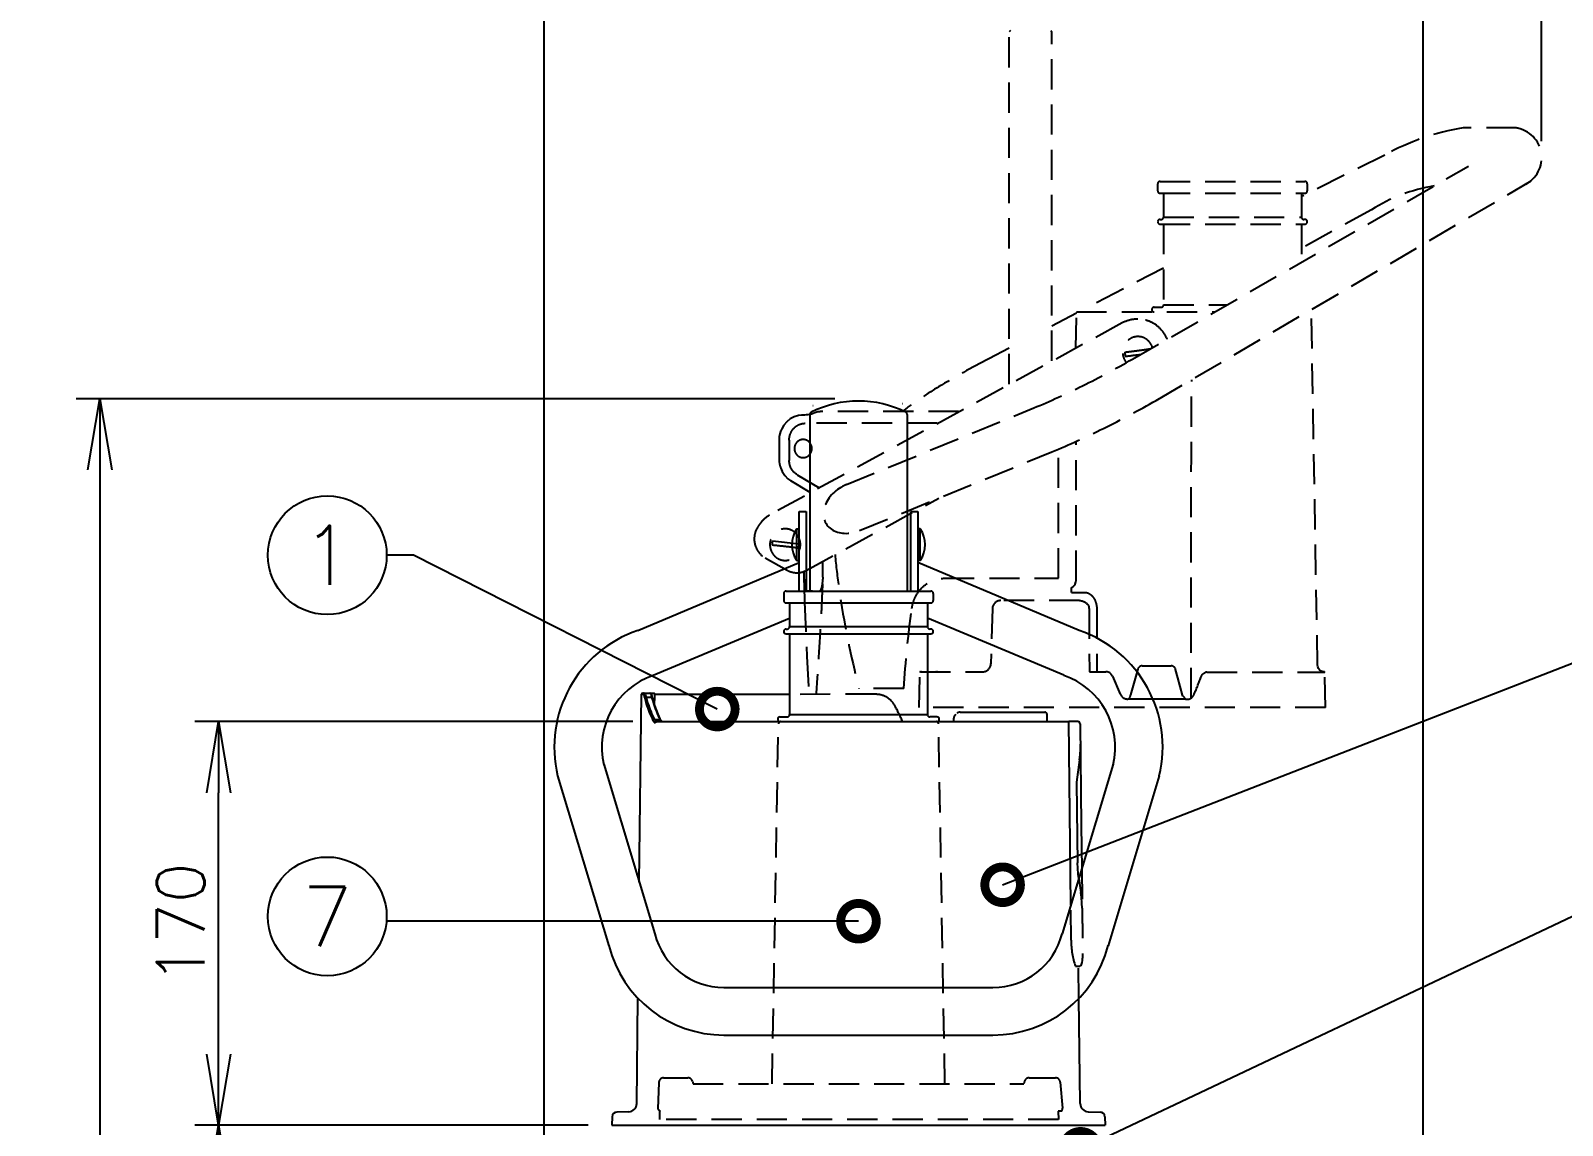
# Model space of a CAD drawing. Extents: x 230 to 4050, y 0 to 2754.
# Drawn here: x 1175 to 1820, y 1194 to 1655 of the extents above; entities that cross this region are included whole.
import ezdxf
from ezdxf.enums import TextEntityAlignment as Align

# ---------------------------------------------------------------- set-up
doc = ezdxf.new("R2010")
doc.units = 0
doc.header["$LTSCALE"] = 2
doc.linetypes.add('HIDDEN', pattern=[9.525, 6.35, -3.175])
doc.layers.get('0').update_dxf_attribs({"linetype": 'CONTINUOUS'})
doc.layers.get('DEFPOINTS').update_dxf_attribs({"linetype": 'CONTINUOUS'})
doc.layers.add('DANMEN', color=7, linetype='CONTINUOUS')
doc.layers.add('SUNPOU', color=7, linetype='CONTINUOUS')
doc.styles.get("Standard").update_dxf_attribs({"font": 'romans.shx', "bigfont": 'extfont.shx'})
doc.dimstyles.get("Standard").update_dxf_attribs({"dimscale": 10, "dimtxt": 2, "dimasz": 3, "dimexe": 1, "dimexo": 1, "dimgap": 0.6, "dimtad": 3, "dimdec": 0, "dimzin": 0, "dimdsep": 46, "dimtxsty": 'STANDARD', "dimblk1": 'OPEN', "dimblk2": 'OPEN', "dimsah": 1, "dimcen": 1.5, "dimadec": 0, "dimazin": 0, "dimtfac": 1, "dimtdec": 0, "dimtmove": 0, "dimatfit": 0, "dimldrblk": 'DOTSMALL', "dimfxl": 1, "dimtvp": 1, "dimtolj": 1, "dimtzin": 0, "dimarcsym": 0})

# ---------------------------------------------------------------- blocks, each defined once
blk = doc.blocks.new('_DotSmall')
at = {"color": 0, "linetype": 'ByBlock', "const_width": 0.5}
blk.add_lwpolyline([(-0.0625, 0, 1), (0.0625, 0, 1)], format="xyb", close=True, dxfattribs=at)
blk = doc.blocks.new('_OPEN')
at = {"color": 0, "linetype": 'ByBlock'}
for p, q in [((-1, 0.167), (0, 0)), ((0, 0), (-1, -0.167)), ((0, 0), (-1, 0))]:
    blk.add_line(p, q, dxfattribs=at)
blk = doc.blocks.new('*D5')
at = {"layer": 'DEFPOINTS', "color": 0}
for p in [(1254.2, 1363.66), (1438.58, 1363.66), (1419.78, 1193.66)]:
    blk.add_point(p, dxfattribs=at)
at = {"layer": 'SUNPOU', "color": 0, "lineweight": -2}
for p, q in [((1428.58, 1363.66), (1244.2, 1363.66)), ((1254.2, 1223.66), (1254.2, 1333.66)), ((1409.78, 1193.66), (1244.2, 1193.66))]:
    blk.add_line(p, q, dxfattribs=at)
at = {"layer": 'SUNPOU', "color": 0, "lineweight": -2, "xscale": 30, "yscale": 30, "zscale": 30}
for p, rotation in [((1254.2, 1363.66), 90), ((1254.2, 1193.66), 270)]:
    blk.add_blockref('_OPEN', p, dxfattribs=dict(at, rotation=rotation))
at = {"layer": 'SUNPOU', "color": 0, "insert": (1238.2, 1278.66), "char_height": 20, "attachment_point": 5, "rotation": 90}
blk.add_mtext('\\A1;170', dxfattribs=at)
blk = doc.blocks.new('*D6')
at = {"layer": 'DEFPOINTS', "color": 0}
for p in [(1254.2, 1193.66), (1419.78, 1193.66), (1399.08, 824.16)]:
    blk.add_point(p, dxfattribs=at)
at = {"layer": 'SUNPOU', "color": 0, "lineweight": -2}
for p, q in [((1409.78, 1193.66), (1244.2, 1193.66)), ((1254.2, 854.16), (1254.2, 1163.66)), ((1389.08, 824.16), (1244.2, 824.16))]:
    blk.add_line(p, q, dxfattribs=at)
at = {"layer": 'SUNPOU', "color": 0, "lineweight": -2, "xscale": 30, "yscale": 30, "zscale": 30}
for p, rotation in [((1254.2, 1193.66), 90), ((1254.2, 824.16), 270)]:
    blk.add_blockref('_OPEN', p, dxfattribs=dict(at, rotation=rotation))
at = {"layer": 'SUNPOU', "color": 0, "insert": (1238.2, 1008.91), "char_height": 20, "attachment_point": 5, "rotation": 90}
blk.add_mtext('\\A1;370', dxfattribs=at)
blk = doc.blocks.new('*D8')
at = {"layer": 'DEFPOINTS', "color": 0}
for p in [(1811.06, 1802.41), (1811.06, 1598.11), (1391.29, 1014.16)]:
    blk.add_point(p, dxfattribs=at)
at = {"layer": 'SUNPOU', "color": 0, "linetype": 'ByBlock', "lineweight": -2}
for p, q in [((1391.29, 1024.16), (1391.29, 1812.41)), ((1811.06, 1608.11), (1811.06, 1812.41)), ((1421.29, 1802.41), (1781.06, 1802.41))]:
    blk.add_line(p, q, dxfattribs=at)
at = {"layer": 'SUNPOU', "color": 0, "lineweight": -2, "xscale": 30, "yscale": 30, "zscale": 30, "rotation": 180}
blk.add_blockref('_OPEN', (1391.29, 1802.41), dxfattribs=at)
at = {"layer": 'SUNPOU', "color": 0, "lineweight": -2, "xscale": 30, "yscale": 30, "zscale": 30}
blk.add_blockref('_OPEN', (1811.06, 1802.41), dxfattribs=at)
at = {"layer": 'SUNPOU', "color": 0, "insert": (1601.17, 1818.41), "char_height": 20, "attachment_point": 5}
blk.add_mtext('\\A1;420', dxfattribs=at)
blk = doc.blocks.new('*D16')
at = {"layer": 'DEFPOINTS', "color": 0}
for p in [(1761.29, 1752.41), (1761.29, 1075.36), (1391.29, 1014.16)]:
    blk.add_point(p, dxfattribs=at)
at = {"layer": 'SUNPOU', "color": 0, "linetype": 'ByBlock', "lineweight": -2}
for p, q in [((1391.29, 1024.16), (1391.29, 1762.41)), ((1761.29, 1085.36), (1761.29, 1762.41)), ((1421.29, 1752.41), (1731.29, 1752.41))]:
    blk.add_line(p, q, dxfattribs=at)
at = {"layer": 'SUNPOU', "color": 0, "lineweight": -2, "xscale": 30, "yscale": 30, "zscale": 30, "rotation": 180}
blk.add_blockref('_OPEN', (1391.29, 1752.41), dxfattribs=at)
at = {"layer": 'SUNPOU', "color": 0, "lineweight": -2, "xscale": 30, "yscale": 30, "zscale": 30}
blk.add_blockref('_OPEN', (1761.29, 1752.41), dxfattribs=at)
at = {"layer": 'SUNPOU', "color": 0, "insert": (1576.29, 1768.41), "char_height": 20, "attachment_point": 5}
blk.add_mtext('\\A1;370', dxfattribs=at)
blk = doc.blocks.new('*D18')
at = {"layer": 'DEFPOINTS', "color": 0}
for p in [(1523.58, 1499.66), (1204.2, 824.16), (1399.08, 824.16)]:
    blk.add_point(p, dxfattribs=at)
at = {"layer": 'SUNPOU', "color": 0, "linetype": 'ByBlock', "lineweight": -2}
for p, q in [((1513.58, 1499.66), (1194.2, 1499.66)), ((1204.2, 1469.66), (1204.2, 854.16)), ((1389.08, 824.16), (1194.2, 824.16))]:
    blk.add_line(p, q, dxfattribs=at)
at = {"layer": 'SUNPOU', "color": 0, "lineweight": -2, "xscale": 30, "yscale": 30, "zscale": 30}
for p, rotation in [((1204.2, 1499.66), 90), ((1204.2, 824.16), 270)]:
    blk.add_blockref('_OPEN', p, dxfattribs=dict(at, rotation=rotation))
at = {"layer": 'SUNPOU', "color": 0, "insert": (1188.2, 1161.91), "char_height": 20, "attachment_point": 5, "rotation": 90}
blk.add_mtext('\\A1;676', dxfattribs=at)

msp = doc.modelspace()

# ---------------------------------------------------------------- linework, layer by layer
at = {"color": 2}
for p, q in [((1503.08, 1493.05), (1503.08, 1418.66)), ((1544.08, 1493.05), (1544.08, 1418.66)), ((1498.58, 1452.2), (1501.58, 1452.2)), ((1498.58, 1418.66), (1498.58, 1452.2)), ((1501.58, 1452.2), (1501.58, 1418.66)), ((1545.58, 1452.2), (1548.58, 1452.2)), ((1545.58, 1418.66), (1545.58, 1452.2)), ((1548.58, 1452.2), (1548.58, 1418.66)), ((1497.58, 1444.85), (1498.58, 1444.85)), ((1497.58, 1431.55), (1497.58, 1444.85)), ((1549.58, 1444.85), (1548.58, 1444.85)), ((1549.58, 1431.55), (1549.58, 1444.85)), ((1497.58, 1431.55), (1498.58, 1431.55)), ((1549.58, 1431.55), (1548.58, 1431.55)), ((1430.64, 1402.07), (1498.58, 1430.64)), ((1616.51, 1402.07), (1548.58, 1430.64)), ((1493.08, 1418.66), (1554.08, 1418.66)), ((1492.08, 1417.66), (1492.08, 1414.66)), ((1493.08, 1413.66), (1554.08, 1413.66)), ((1494.58, 1413.66), (1494.58, 1403.66)), ((1552.58, 1413.66), (1552.58, 1403.66)), ((1555.08, 1417.66), (1555.08, 1414.66)), ((1437.13, 1383.16), (1494.58, 1407.26)), ((1610.02, 1383.16), (1552.58, 1407.26)), ((1493.08, 1402.66), (1493.58, 1402.66)), ((1493.08, 1400.66), (1554.08, 1400.66)), ((1494.58, 1403.66), (1552.58, 1403.66)), ((1494.58, 1400.66), (1494.58, 1366.66)), ((1552.58, 1400.66), (1552.58, 1366.66)), ((1554.08, 1402.66), (1553.58, 1402.66)), ((1431.3, 1296.06), (1432.19, 1375.17)), ((1432.19, 1375.17), (1432.8, 1375.17)), ((1432.69, 1375.66), (1437.49, 1375.66)), ((1434.16, 1373.98), (1436.54, 1373.98)), ((1436.78, 1374.25), (1436.55, 1374.9)), ((1436.93, 1373.68), (1436.78, 1374.25)), ((1436.93, 1373.68), (1436.93, 1373.68)), ((1437.65, 1373.68), (1437.63, 1371.25)), ((1437.66, 1375.15), (1437.65, 1373.68)), ((1494.58, 1375.15), (1437.66, 1375.15)), ((1566.31, 1367.66), (1601.98, 1367.66)), ((1437.64, 1364.5), (1439.99, 1364.5)), ((1438.58, 1363.66), (1612.09, 1363.66)), ((1440.54, 1363.89), (1440.53, 1363.9)), ((1440.53, 1363.9), (1440.53, 1363.9)), ((1490.58, 1365.66), (1493.58, 1365.66)), ((1490.58, 1363.66), (1557.58, 1363.66)), ((1494.58, 1366.66), (1552.58, 1366.66)), ((1556.58, 1365.66), (1553.58, 1365.66)), ((1563.71, 1363.66), (1563.71, 1365.19)), ((1602.98, 1363.66), (1602.98, 1366.66)), ((1615.9, 1363.66), (1612.09, 1363.66)), ((1612.96, 1286.47), (1612.09, 1363.66)), ((1616.9, 1362.67), (1617.35, 1319.92)), ((1416.31, 1345.75), (1437.88, 1274.26)), ((1630.84, 1345.75), (1609.27, 1274.26)), ((1616.62, 1347.62), (1615.38, 1338.17)), ((1396.93, 1340.81), (1418.5, 1269.31)), ((1615.38, 1338.17), (1615.66, 1315.02)), ((1650.22, 1340.81), (1628.65, 1269.31)), ((1617.35, 1319.92), (1617.54, 1301.65)), ((1615.66, 1315.02), (1615.79, 1304.21)), ((1466.95, 1251.67), (1580.2, 1251.67)), ((1430.25, 1202.82), (1430.75, 1247.18)), ((1616.9, 1202.82), (1616.4, 1247.18)), ((1466.95, 1231.67), (1580.2, 1231.67)), ((1426.86, 1199.36), (1421.82, 1199.21)), ((1620.3, 1199.36), (1625.33, 1199.21)), ((1419.88, 1197.27), (1419.78, 1193.66)), ((1419.78, 1193.66), (1627.37, 1193.66)), ((1627.28, 1197.27), (1627.37, 1193.66))]:
    msp.add_line(p, q, dxfattribs=at)
for points in [[(1436.55, 1374.9), (1436.3, 1375.33), (1435.92, 1375.63), (1435.74, 1375.66)], [(1440.53, 1363.9), (1439.25, 1366.74), (1437.87, 1370.42), (1436.93, 1373.68)], [(1565.64, 1367.54), (1565.24, 1367.33), (1565, 1367.14)], [(1566.31, 1367.66), (1566.06, 1367.64), (1565.64, 1367.54)], [(1440.93, 1363.66), (1440.87, 1363.67), (1440.75, 1363.71), (1440.64, 1363.78), (1440.56, 1363.87), (1440.54, 1363.89)], [(1564.52, 1366.72), (1564.22, 1366.43), (1563.93, 1366.02), (1563.76, 1365.6), (1563.71, 1365.19)], [(1616.62, 1347.62), (1616.83, 1349.62), (1616.97, 1352.09), (1616.99, 1354.21)], [(1616.3, 1297.56), (1616.06, 1299.45), (1615.86, 1302), (1615.79, 1304.21)]]:
    msp.add_lwpolyline(points, dxfattribs=at)
for centre, radius, start, end in [((1523.58, 1454.14), 44.52, 63.38338, 116.61662), ((1504.08, 1493.05), 1, 116.61662, 180), ((1543.08, 1493.05), 1, 360, 63.38338), ((1507.63, 1438.2), 12.06, 146.52548, 213.47452), ((1539.52, 1438.2), 12.06, 326.52548, 33.47452), ((1493.08, 1417.66), 1, 90, 180), ((1554.08, 1417.66), 1, 360, 90), ((1493.08, 1414.66), 1, 180, 270), ((1554.08, 1414.66), 1, 270, 360), ((1447.53, 1352.88), 52.01, 108.94095, 193.41288), ((1493.08, 1401.66), 1, 90, 180), ((1493.08, 1401.66), 1, 180, 270), ((1493.58, 1403.66), 1, 270, 0), ((1553.58, 1403.66), 1, 180, 270), ((1554.08, 1401.66), 1, 0, 90), ((1554.08, 1401.66), 1, 270, 0), ((1599.63, 1352.88), 52.01, 346.58712, 71.05905), ((1447.53, 1352.88), 32.01, 108.94095, 193.41288), ((1599.63, 1352.88), 32.01, 346.58712, 71.05905), ((1432.69, 1375.16), 0.5, 90, 179.35), ((1478.9, 1384.44), 43.63, 193.86679, 194.37592), ((1601.98, 1366.66), 1, 0, 90), ((1490.58, 1364.66), 1, 90, 180), ((1490.58, 1364.66), 1, 180, 270), ((1493.58, 1366.66), 1, 270, 0), ((1553.58, 1366.66), 1, 180, 270), ((1556.58, 1364.66), 1, 0, 90), ((1556.58, 1364.66), 1, 270, 0), ((1615.9, 1362.66), 1, 0.60683, 90), ((1466.95, 1281.67), 30, 194.30516, 270), ((1580.2, 1281.67), 30, 270, 345.69484), ((1466.95, 1281.67), 50, 194.30516, 270), ((1580.2, 1281.67), 50, 270, 345.69484), ((1426.75, 1202.86), 3.5, 271.65788, 359.35), ((1620.4, 1202.86), 3.5, 180.65, 268.34212), ((1421.88, 1197.22), 2, 91.65788, 178.5), ((1625.28, 1197.22), 2, 1.5, 88.34212)]:
    msp.add_arc(centre, radius, start, end, dxfattribs=at)
for points in [[(1432.87, 1375.41), (1432.83, 1375.34), (1432.8, 1375.25), (1432.8, 1375.17)], [(1433.3, 1375.66), (1433.13, 1375.66), (1432.95, 1375.56), (1432.87, 1375.41)], [(1437.64, 1364.5), (1437.4, 1364.5), (1437.12, 1364.32), (1437.07, 1364.09)], [(1440.28, 1364.04), (1440.16, 1364.18), (1440.07, 1364.34), (1439.99, 1364.5)], [(1440.92, 1363.66), (1440.86, 1363.66), (1440.8, 1363.67), (1440.75, 1363.69)]]:
    msp.add_open_spline(points, degree=3, dxfattribs=at)
for points, knots in [([(1432.8, 1375.17), (1432.87, 1375.17), (1433.03, 1375.03), (1433.31, 1374.5), (1433.46, 1373.98), (1433.57, 1373.57)], [0, 0, 0, 0, 0.110992, 0.307761, 1, 1, 1, 1]), ([(1433.3, 1375.66), (1433.32, 1375.66), (1433.43, 1375.64), (1433.52, 1375.54), (1433.57, 1375.47)], [0, 0, 0, 0, 0.19361, 1, 1, 1, 1]), ([(1433.57, 1375.47), (1433.7, 1375.3), (1433.92, 1374.8), (1434.07, 1374.29), (1434.16, 1373.98)], [0, 0, 0, 0, 0.396384, 1, 1, 1, 1]), ([(1434.16, 1373.98), (1434.02, 1373.99), (1433.75, 1373.93), (1433.58, 1373.69), (1433.57, 1373.57)], [0, 0, 0, 0, 0.524591, 1, 1, 1, 1]), ([(1433.57, 1373.57), (1433.77, 1372.78), (1434.69, 1369.53), (1435.96, 1366.39), (1437.07, 1364.09)], [0, 0, 0, 0, 0.24241, 1, 1, 1, 1]), ([(1434.16, 1373.98), (1434.36, 1373.19), (1435.28, 1369.95), (1436.53, 1366.8), (1437.64, 1364.5)], [0, 0, 0, 0, 0.242477, 1, 1, 1, 1]), ([(1435.72, 1375.66), (1435.79, 1375.66), (1435.96, 1375.52), (1436.26, 1374.96), (1436.43, 1374.41), (1436.54, 1373.98)], [0, 0, 0, 0, 0.113123, 0.310462, 1, 1, 1, 1]), ([(1436.08, 1375.51), (1436.08, 1375.55), (1436.06, 1375.58), (1436.09, 1375.66), (1436.08, 1375.66)], [0, 0, 0, 0, 0.74432, 1, 1, 1, 1]), ([(1436.93, 1373.68), (1436.9, 1373.8), (1436.75, 1373.94), (1436.59, 1373.98), (1436.54, 1373.98)], [0, 0, 0, 0, 0.724339, 1, 1, 1, 1]), ([(1436.64, 1373.6), (1436.83, 1372.84), (1437.72, 1369.73), (1438.93, 1366.71), (1439.99, 1364.5)], [0, 0, 0, 0, 0.242566, 1, 1, 1, 1]), ([(1437.49, 1375.66), (1437.54, 1375.66), (1437.64, 1375.45), (1437.66, 1375.28), (1437.66, 1375.15)], [0, 0, 0, 0, 0.275624, 1, 1, 1, 1]), ([(1437.07, 1364.09), (1437.14, 1363.95), (1437.35, 1363.54), (1437.79, 1363.17), (1438.11, 1363.17)], [0, 0, 0, 0, 0.322113, 1, 1, 1, 1]), ([(1437.64, 1364.5), (1437.7, 1364.37), (1437.89, 1364), (1438.28, 1363.66), (1438.58, 1363.66)], [0, 0, 0, 0, 0.322089, 1, 1, 1, 1]), ([(1438.58, 1363.66), (1438.46, 1363.66), (1438.2, 1363.55), (1438.11, 1363.29), (1438.11, 1363.17)], [0, 0, 0, 0, 0.487977, 1, 1, 1, 1]), ([(1439.99, 1364.5), (1440.13, 1364.52), (1440.35, 1364.24), (1440.48, 1364.02), (1440.53, 1363.9)], [0, 0, 0, 0, 0.517511, 1, 1, 1, 1]), ([(1440.75, 1363.69), (1440.7, 1363.7), (1440.52, 1363.78), (1440.38, 1363.92), (1440.28, 1364.04)], [0, 0, 0, 0, 0.220509, 1, 1, 1, 1]), ([(1543.84, 1363.67), (1543.84, 1363.66), (1543.85, 1363.66), (1543.86, 1363.66), (1543.87, 1363.66)], [0, 0, 0, 0, 0.489022, 1, 1, 1, 1])]:
    msp.add_open_spline(points, degree=3, knots=knots, dxfattribs=at)
at = {"layer": 'DANMEN', "color": 4, "linetype": 'HIDDEN'}
for p, q in [((1587.52, 1654.66), (1587.02, 1654.16)), ((1587.02, 1505.8), (1587.02, 1654.17)), ((1604.52, 1654.66), (1605.02, 1654.16)), ((1605.02, 1515.61), (1605.02, 1654.17)), ((1800.61, 1613.66), (1778.07, 1613.66)), ((1745.11, 1602.26), (1710.02, 1584.74)), ((1638.88, 1516.28), (1780.31, 1597.52)), ((1648.85, 1498.93), (1806.82, 1591.38)), ((1649.52, 1590.17), (1649.52, 1587.17)), ((1650.52, 1591.17), (1711.52, 1591.17)), ((1712.52, 1590.17), (1712.52, 1587.17)), ((1650.52, 1586.17), (1711.52, 1586.17)), ((1652.02, 1586.17), (1652.02, 1576.17)), ((1710.02, 1586.17), (1710.02, 1576.17)), ((1650.52, 1575.17), (1651.02, 1575.17)), ((1652.02, 1576.17), (1710.02, 1576.17)), ((1739.5, 1579.25), (1710.02, 1562.96)), ((1711.52, 1575.17), (1711.02, 1575.17)), ((1650.52, 1573.17), (1711.52, 1573.17)), ((1652.02, 1573.17), (1652.02, 1539.17)), ((1710.02, 1573.17), (1710.02, 1557.14)), ((1652.02, 1554.65), (1618.31, 1537.17)), ((1615.31, 1535.61), (1605.02, 1530.27)), ((1615.05, 1521.08), (1615.33, 1536.17)), ((1615.33, 1536.17), (1673.5, 1536.17)), ((1648.02, 1538.17), (1651.02, 1538.17)), ((1652.02, 1539.17), (1678.73, 1539.17)), ((1716.84, 1387.44), (1714.23, 1536.5)), ((1634.62, 1531.55), (1486.11, 1450.59)), ((1641.14, 1533.16), (1639.72, 1533.09)), ((1587.02, 1520.93), (1578.44, 1516.48)), ((1635.92, 1517.55), (1642.68, 1518.46)), ((1504.43, 1496.64), (1504.42, 1496.63)), ((1504.42, 1496.63), (1504.42, 1496.63)), ((1542.1, 1497.54), (1542, 1497.47)), ((1499.99, 1492.75), (1499.52, 1492.74)), ((1565.74, 1494.2), (1507.64, 1494.2)), ((1518.48, 1463.48), (1597.38, 1495.78)), ((1490.84, 1486.1), (1490.84, 1486.1)), ((1491.32, 1486.98), (1491.16, 1486.66)), ((1492.15, 1488.46), (1491.32, 1486.98)), ((1556.76, 1489.3), (1501.14, 1489.3)), ((1490.2, 1482.58), (1490.2, 1473.66)), ((1494.41, 1482.15), (1494.41, 1473.69)), ((1524.04, 1444.15), (1604.96, 1477.27)), ((1607.75, 1424.02), (1607.75, 1478.46)), ((1615.16, 1423.03), (1615.16, 1481.71)), ((1490.5, 1471.34), (1490.5, 1471.34)), ((1503.23, 1460.12), (1495.12, 1465.02)), ((1497.79, 1467.63), (1506.96, 1462.15)), ((1501.57, 1427.37), (1557.38, 1457.8)), ((1498.56, 1438.46), (1487.38, 1439.69)), ((1484.23, 1432.68), (1493.58, 1427.43)), ((1499.13, 1437.5), (1499.13, 1437.49)), ((1497.73, 1426.34), (1497.8, 1426.34)), ((1508.54, 1424.55), (1508.54, 1431.17)), ((1504.26, 1418.61), (1501.91, 1418.62)), ((1504.26, 1418.61), (1507.12, 1418.62)), ((1508.5, 1424.55), (1508.54, 1424.55)), ((1508.5, 1424.32), (1508.5, 1423.61)), ((1508.5, 1423.61), (1508.55, 1423.61)), ((1613.25, 1418.01), (1613.29, 1420.04)), ((1614.43, 1421), (1614.42, 1420.99)), ((1616.55, 1414.67), (1583.43, 1414.67)), ((1613.25, 1418.01), (1619.31, 1418.01)), ((1579.93, 1411.26), (1579.32, 1388.07)), ((1643.06, 1387.17), (1643.39, 1387.17)), ((1643.39, 1387.17), (1655.14, 1387.17)), ((1549.16, 1369.67), (1549.42, 1384.47)), ((1549.62, 1384.67), (1575.87, 1384.67)), ((1620.77, 1384.67), (1627.69, 1384.67)), ((1630.44, 1382.86), (1633.74, 1375.27)), ((1641.14, 1385.7), (1638.15, 1374.89)), ((1670.28, 1384.47), (1719.9, 1384.47)), ((1719.24, 1384.68), (1718.83, 1384.75)), ((1719.42, 1384.67), (1719.24, 1384.68)), ((1720.16, 1369.67), (1719.9, 1384.47)), ((1530.77, 1375.17), (1494.58, 1375.15)), ((1542.66, 1377.56), (1523.71, 1377.56)), ((1661.31, 1373.17), (1660.19, 1374.32)), ((1720.16, 1369.67), (1549.16, 1369.67)), ((1637.54, 1373.17), (1636.95, 1373.17)), ((1643.96, 1373.17), (1637.54, 1373.17)), ((1654.69, 1373.17), (1643.96, 1373.17)), ((1661.31, 1373.17), (1654.69, 1373.17)), ((1661.29, 1373.17), (1661.65, 1373.17)), ((1487.21, 1211.16), (1489.86, 1362.68)), ((1559.94, 1211.16), (1557.29, 1362.68)), ((1441.54, 1213.66), (1451.74, 1213.66)), ((1595.43, 1213.66), (1606.51, 1213.66)), ((1439.55, 1211.75), (1439.09, 1200.66)), ((1453.66, 1212.22), (1453.96, 1211.16)), ((1453.96, 1211.16), (1593.19, 1211.16)), ((1593.52, 1212.24), (1593.19, 1211.16)), ((1608.51, 1211.84), (1609.44, 1200.93)), ((1439.92, 1196.16), (1439.98, 1199.66)), ((1609.12, 1199.66), (1607.68, 1199.6)), ((1607.68, 1199.6), (1607.75, 1196.16)), ((1607.75, 1196.16), (1439.92, 1196.16))]:
    msp.add_line(p, q, dxfattribs=at)
for points in [[(1499.89, 1492.69), (1498.35, 1492.54), (1496.56, 1492.03), (1494.88, 1491.16), (1493.4, 1489.95), (1492.15, 1488.46)], [(1504.42, 1493.37), (1504.31, 1493.32), (1504.08, 1493.26), (1503.76, 1493.17), (1503.33, 1493.09), (1502.81, 1493), (1502.21, 1492.92), (1501.53, 1492.84), (1500.78, 1492.78), (1499.99, 1492.75)], [(1490.71, 1485.83), (1490.45, 1484.88), (1490.25, 1483.59), (1490.2, 1482.58)], [(1491.16, 1486.66), (1491.01, 1486.38), (1490.88, 1486.17), (1490.84, 1486.1)], [(1490.2, 1473.66), (1490.22, 1473.09), (1490.3, 1472.2), (1490.41, 1471.6)], [(1490.5, 1471.34), (1490.52, 1471.29), (1490.6, 1471.11), (1490.69, 1470.88)], [(1490.69, 1470.88), (1490.79, 1470.62), (1490.84, 1470.45)], [(1490.84, 1470.45), (1491.48, 1468.93), (1492.52, 1467.32), (1493.84, 1465.94), (1495.12, 1465.02)], [(1500.58, 1426.92), (1500.91, 1414.18), (1501.84, 1391.18), (1502.61, 1375.64)], [(1614.43, 1421), (1614.81, 1421.59), (1615.11, 1422.48), (1615.16, 1423.03)], [(1643.06, 1387.17), (1642.68, 1387.13), (1642.32, 1387.02), (1641.98, 1386.85), (1641.68, 1386.61), (1641.43, 1386.32), (1641.24, 1385.99), (1641.13, 1385.7)], [(1718.83, 1384.75), (1718.3, 1384.98), (1717.71, 1385.42), (1717.2, 1386.09), (1716.89, 1386.94), (1716.84, 1387.44)], [(1659.94, 1374.78), (1658.99, 1378.4), (1658.03, 1382.06), (1657.08, 1385.68)], [(1660.19, 1374.32), (1660.09, 1374.45), (1659.99, 1374.63), (1659.94, 1374.78)], [(1453.66, 1212.22), (1453.56, 1212.49), (1453.37, 1212.82), (1453.12, 1213.11), (1452.82, 1213.34), (1452.48, 1213.52), (1452.12, 1213.62), (1451.74, 1213.66)], [(1595.43, 1213.66), (1595.05, 1213.62), (1594.69, 1213.52), (1594.35, 1213.34), (1594.05, 1213.11), (1593.8, 1212.82), (1593.61, 1212.49), (1593.52, 1212.24)]]:
    msp.add_lwpolyline(points, dxfattribs=at)
for centre, radius, start, end in [((1794.05, 1514.1), 100.84, 99.11928, 119.03762), ((1798.47, 1601.16), 12.69, 296.39355, 80.26932), ((1650.52, 1590.17), 1, 90, 180), ((1650.52, 1587.17), 1, 180, 270), ((1711.52, 1590.17), 1, 360, 90), ((1711.52, 1587.17), 1, 270, 360), ((1777.32, 1519.18), 70.98, 99.27001, 122.19884), ((1650.52, 1574.17), 1, 90, 180), ((1650.52, 1574.17), 1, 180, 270), ((1651.02, 1576.17), 1, 270, 0), ((1711.02, 1576.17), 1, 180, 270), ((1711.52, 1574.17), 1, 0, 90), ((1711.52, 1574.17), 1, 270, 0), ((1648.02, 1537.17), 1, 90, 180), ((1648.02, 1537.17), 1, 180, 270), ((1651.02, 1539.17), 1, 270, 0), ((1641.8, 1519.17), 6.1, 178.90596, 187.15317), ((1641.78, 1519.16), 6.08, 187.16094, 195.42909), ((1604.84, 1794.38), 278.58, 276.40516, 277.77437), ((1491.66, 1485.52), 1, 160.12197, 162.0549), ((1491.67, 1485.52), 1.01, 145.06325, 160.12618), ((1491.38, 1471.8), 0.997, 191.69575, 194.07819), ((1491.39, 1471.8), 1, 194.09508, 207.47647), ((1493.19, 1438.35), 14.06, 140.57089, 152.33586), ((1493.3, 1438.2), 6.1, 174.12102, 182.36715), ((1493.28, 1438.2), 6.08, 165.84991, 174.11329), ((1492.47, 1438.2), 6.1, 354.12102, 2.36715), ((1492.49, 1438.2), 6.08, 345.84991, 354.11329), ((1503.16, 1421.43), 5.14, 339.4853, 341.55478), ((1494.5, 1423.6), 14.06, 352.16979, 352.61391), ((1495.86, 1423.44), 12.69, 352.54498, 0.78783), ((1733.42, 1426.55), 224.89, 180.51136, 180.74915), ((1612.19, 1422.84), 2.89, 292.31993, 320.26615), ((1583.43, 1411.17), 3.5, 90, 178.5), ((1607.41, 1411.17), 13.27, 0.37878, 2.78985), ((1575.83, 1388.17), 3.5, 270.78537, 358.5), ((1655.14, 1385.17), 2, 14.77311, 89.99878), ((1549.62, 1384.47), 0.2, 90, 179), ((1556.31, 1384.47), 0.2, 90, 179), ((1627.69, 1381.67), 3, 23.49857, 90), ((149.66, 1983.77), 1632.89, 338.11782, 338.4046), ((1670.28, 1382.09), 2.38, 106.60764, 108.03562), ((1670.28, 1382.09), 2.38, 91.32979, 106.60908), ((1670.28, 1382.16), 2.31, 89.99663, 91.26048), ((1719.43, 1387.56), 2.9, 269.03753, 269.99963), ((1719.7, 1384.47), 0.2, 1, 90), ((1636.95, 1376.67), 3.5, 203.49457, 270.00167), ((1638.17, 1374.89), 0.0241, 164.64002, 168.48043), ((-503.77, 374.17), 2272.69, 25.80963, 25.98491), ((1490.86, 1362.66), 1, 90, 179), ((1556.29, 1362.66), 1, 1, 90), ((1606.51, 1211.66), 2, 5.16061, 89.99655), ((1607.71, 1200.7), 1.75, 323.60423, 7.56488)]:
    msp.add_arc(centre, radius, start, end, dxfattribs=at)
for centre, major_axis, ratio, start_param, end_param in [((1643.82, 1519.17), (13.28, -8.64), 0.829032, 2.340799, 2.72105), ((1521.26, 1453.82), (11.33, 6.74), 0.752073, 1.374144, 4.515814), ((1495.31, 1438.2), (13.28, -8.64), 0.829032, 2.72105, 3.101302), ((1499.38, 1435.33), (4.74, 8.19), 0.786094, -2.705784, -2.229901)]:
    msp.add_ellipse(centre, major_axis=major_axis, ratio=ratio, start_param=start_param, end_param=end_param, dxfattribs=at)
for points, knots in [([(1653.55, 1524.7), (1653.04, 1525.94), (1651.65, 1528.27), (1648.69, 1531.01), (1645.09, 1532.76), (1642.45, 1533.16), (1641.14, 1533.16)], [0, 0, 0, 0, 0.253331, 0.504207, 0.752769, 1, 1, 1, 1]), ([(1647.36, 1521.14), (1647.12, 1521.92), (1646.37, 1523.4), (1644.54, 1525.04), (1642.24, 1525.89), (1639.8, 1525.82), (1637.56, 1524.83), (1635.83, 1523.07), (1634.83, 1520.79), (1634.74, 1519.12), (1634.84, 1518.31)], [0, 0, 0, 0, 0.126336, 0.251145, 0.374576, 0.497518, 0.621126, 0.746194, 0.872734, 1, 1, 1, 1]), ([(1578.44, 1516.48), (1571.25, 1512.75), (1561.19, 1507.2), (1549.19, 1499.58), (1544.22, 1496.01), (1542.1, 1494.28)], [0, 0, 0, 0, 0.569734, 0.807268, 1, 1, 1, 1]), ([(1597.38, 1495.78), (1604.33, 1498.63), (1618.36, 1505.11), (1632.01, 1512.33), (1638.88, 1516.28)], [0, 0, 0, 0, 0.486737, 1, 1, 1, 1]), ([(1634.84, 1518.31), (1634.92, 1517.68), (1635.26, 1516.43), (1635.93, 1515.33), (1636.33, 1514.85)], [0, 0, 0, 0, 0.501802, 1, 1, 1, 1]), ([(1635.7, 1519.28), (1637.69, 1519.5), (1640.6, 1519.86), (1644.26, 1520.37), (1645.93, 1520.63), (1646.68, 1520.75)], [0, 0, 0, 0, 0.541049, 0.793645, 1, 1, 1, 1]), ([(1604.96, 1477.27), (1612.33, 1480.29), (1627.16, 1487.14), (1641.6, 1494.77), (1648.85, 1498.93)], [0, 0, 0, 0, 0.488231, 1, 1, 1, 1]), ([(1507.64, 1494.2), (1507.37, 1494.2), (1506.25, 1494.13), (1505.17, 1493.76), (1504.43, 1493.37)], [0, 0, 0, 0, 0.245595, 1, 1, 1, 1]), ([(1494.41, 1482.15), (1494.41, 1483.07), (1494.74, 1484.91), (1496.2, 1487.29), (1498.44, 1488.91), (1500.25, 1489.3), (1501.14, 1489.3)], [0, 0, 0, 0, 0.254045, 0.505812, 0.754173, 1, 1, 1, 1]), ([(1500.28, 1482.47), (1499.8, 1482.47), (1498.82, 1482.27), (1497.6, 1481.42), (1496.78, 1480.15), (1496.5, 1478.66), (1496.78, 1477.17), (1497.6, 1475.9), (1498.82, 1475.05), (1499.8, 1474.85), (1500.28, 1474.85)], [0, 0, 0, 0, 0.122988, 0.247168, 0.373004, 0.499999, 0.626995, 0.752832, 0.877011, 1, 1, 1, 1]), ([(1500.28, 1474.85), (1500.76, 1474.85), (1501.73, 1475.05), (1502.96, 1475.9), (1503.77, 1477.17), (1504.06, 1478.66), (1503.77, 1480.15), (1502.96, 1481.42), (1501.73, 1482.27), (1500.76, 1482.47), (1500.28, 1482.47)], [0, 0, 0, 0, 0.122989, 0.247168, 0.373004, 0.499999, 0.626995, 0.752831, 0.877011, 1, 1, 1, 1]), ([(1503.96, 1478.66), (1503.96, 1479.16), (1503.77, 1480.15), (1502.96, 1481.42), (1501.73, 1482.27), (1500.76, 1482.47), (1500.28, 1482.47)], [0, 0, 0, 0, 0.253982, 0.505657, 0.754013, 1, 1, 1, 1]), ([(1500.28, 1474.85), (1500.76, 1474.85), (1501.73, 1475.05), (1502.96, 1475.9), (1503.77, 1477.17), (1503.96, 1478.16), (1503.96, 1478.66)], [0, 0, 0, 0, 0.245984, 0.494342, 0.746017, 1, 1, 1, 1]), ([(1497.79, 1467.63), (1496.77, 1468.24), (1495.02, 1470.05), (1494.41, 1472.49), (1494.41, 1473.69)], [0, 0, 0, 0, 0.496304, 1, 1, 1, 1]), ([(1480.74, 1444.88), (1480.19, 1443.85), (1479.51, 1441.54), (1479.82, 1437.98), (1481.43, 1434.8), (1483.23, 1433.24), (1484.23, 1432.68)], [0, 0, 0, 0, 0.251187, 0.503031, 0.75311, 1, 1, 1, 1]), ([(1499.1, 1437.5), (1499.15, 1437.93), (1499.15, 1438.8), (1498.92, 1440.09), (1498.44, 1441.31), (1497.75, 1442.41), (1496.86, 1443.34), (1495.81, 1444.08), (1494.64, 1444.6), (1493.4, 1444.86), (1492.13, 1444.87), (1490.88, 1444.63), (1489.71, 1444.13), (1488.64, 1443.41), (1487.74, 1442.49), (1487.03, 1441.4), (1486.54, 1440.2), (1486.36, 1439.34), (1486.32, 1438.91)], [0, 0, 0, 0, 0.063583, 0.127086, 0.190364, 0.253297, 0.315818, 0.377923, 0.439669, 0.501172, 0.562583, 0.624072, 0.685793, 0.747865, 0.810351, 0.873252, 0.936505, 1, 1, 1, 1]), ([(1486.32, 1438.91), (1486.28, 1438.48), (1486.27, 1437.6), (1486.51, 1436.31), (1486.98, 1435.1), (1487.67, 1434), (1488.56, 1433.06), (1489.61, 1432.32), (1490.78, 1431.81), (1492.02, 1431.54), (1493.29, 1431.53), (1494.54, 1431.78), (1495.72, 1432.27), (1496.78, 1432.99), (1497.68, 1433.92), (1498.39, 1435), (1498.89, 1436.21), (1499.06, 1437.07), (1499.1, 1437.5)], [0, 0, 0, 0, 0.063583, 0.127086, 0.190364, 0.253297, 0.315818, 0.377923, 0.439669, 0.501172, 0.562583, 0.624072, 0.685793, 0.747865, 0.810351, 0.873252, 0.936505, 1, 1, 1, 1]), ([(1498.38, 1436.72), (1497.63, 1436.82), (1495.94, 1437.03), (1492.21, 1437.46), (1489.23, 1437.76), (1487.2, 1437.95)], [0, 0, 0, 0, 0.202933, 0.455195, 1, 1, 1, 1]), ([(1513.69, 1433.98), (1514.12, 1429.22), (1516.37, 1410.23), (1520.38, 1391.5), (1523.71, 1377.56)], [0, 0, 0, 0, 0.250214, 1, 1, 1, 1]), ([(1493.58, 1427.43), (1493.89, 1427.25), (1495.19, 1426.62), (1496.65, 1426.34), (1497.73, 1426.33)], [0, 0, 0, 0, 0.251895, 1, 1, 1, 1]), ([(1500.83, 1421.69), (1500.81, 1421.84), (1500.75, 1422.48), (1500.73, 1423.12), (1500.74, 1423.61)], [0, 0, 0, 0, 0.238973, 1, 1, 1, 1]), ([(1501.91, 1418.62), (1501.77, 1418.62), (1501.56, 1418.8), (1501.39, 1419.11), (1501.18, 1419.65), (1500.97, 1420.51), (1500.87, 1421.27), (1500.83, 1421.69)], [0, 0, 0, 0, 0.118611, 0.209911, 0.325557, 0.625408, 1, 1, 1, 1]), ([(1508.43, 1421.69), (1508.27, 1417.82), (1507.57, 1402.47), (1506.57, 1387.13), (1505.76, 1375.66)], [0, 0, 0, 0, 0.251887, 1, 1, 1, 1]), ([(1507.12, 1418.62), (1507.29, 1418.62), (1507.57, 1418.83), (1507.8, 1419.22), (1507.92, 1419.48), (1507.98, 1419.63)], [0, 0, 0, 0, 0.378057, 0.655214, 1, 1, 1, 1]), ([(1508.04, 1419.81), (1508.08, 1419.94), (1508.26, 1420.56), (1508.37, 1421.19), (1508.43, 1421.69)], [0, 0, 0, 0, 0.220308, 1, 1, 1, 1]), ([(1546.07, 1411.34), (1546.19, 1412.19), (1546.55, 1413.87), (1547.81, 1417.04), (1550.33, 1420.53), (1554.6, 1423.35), (1557.96, 1424.02), (1559.61, 1424.02)], [0, 0, 0, 0, 0.127531, 0.254637, 0.505956, 0.754114, 1, 1, 1, 1]), ([(1559.61, 1424.02), (1563.62, 1424.01), (1571.64, 1424.02), (1587.69, 1424.02), (1599.72, 1424.02), (1607.75, 1424.02)], [0, 0, 0, 0, 0.25, 0.5, 1, 1, 1, 1]), ([(1616.55, 1414.67), (1616.96, 1414.67), (1618.64, 1414.38), (1620.36, 1413.09), (1620.67, 1411.81)], [0, 0, 0, 0, 0.234051, 1, 1, 1, 1]), ([(1619.31, 1418.01), (1619.81, 1418.01), (1620.75, 1417.68), (1621.86, 1416.75), (1623.12, 1415.09), (1623.66, 1413.5), (1623.8, 1412.39)], [0, 0, 0, 0, 0.194458, 0.367215, 0.562426, 1, 1, 1, 1]), ([(1641.13, 1385.7), (1641.13, 1385.7), (1641.14, 1385.7), (1641.14, 1385.7), (1641.14, 1385.7)], [0, 0, 0, 0, 0.253132, 1, 1, 1, 1]), ([(1668.32, 1383.47), (1668.39, 1383.57), (1668.73, 1383.95), (1669.19, 1384.23), (1669.55, 1384.35)], [0, 0, 0, 0, 0.25636, 1, 1, 1, 1]), ([(1539.17, 1369.91), (1538.42, 1371.46), (1536, 1374.19), (1532.49, 1375.17), (1530.77, 1375.17)], [0, 0, 0, 0, 0.499859, 1, 1, 1, 1]), ([(1637.54, 1373.17), (1638.17, 1374.84), (1638.16, 1374.86), (1638.15, 1374.89), (1638.15, 1374.9)], [0, 0, 0, 0, 0.622238, 1, 1, 1, 1]), ([(1661.65, 1373.17), (1662.38, 1372.97), (1663.77, 1373.41), (1664.64, 1374.56), (1664.9, 1375.19)], [0, 0, 0, 0, 0.493781, 1, 1, 1, 1]), ([(1441.54, 1213.66), (1441.29, 1213.66), (1440.78, 1213.56), (1440.13, 1213.14), (1439.68, 1212.51), (1439.56, 1212), (1439.55, 1211.75)], [0, 0, 0, 0, 0.249398, 0.499139, 0.749375, 1, 1, 1, 1]), ([(1439.09, 1200.66), (1439.09, 1200.65), (1439.1, 1200.63), (1439.12, 1200.6), (1439.15, 1200.56), (1439.2, 1200.49), (1439.28, 1200.4), (1439.34, 1200.32), (1439.38, 1200.28)], [0, 0, 0, 0, 0.043489, 0.122889, 0.232353, 0.365044, 0.673597, 1, 1, 1, 1]), ([(1439.38, 1200.28), (1439.41, 1200.24), (1439.59, 1200.03), (1439.78, 1199.82), (1439.93, 1199.66)], [0, 0, 0, 0, 0.212159, 1, 1, 1, 1])]:
    msp.add_open_spline(points, degree=3, knots=knots, dxfattribs=at)
for points in [[(1663.63, 1373.57), (1663.48, 1420.25), (1663.66, 1463.9), (1663.84, 1507.55)], [(1623.8, 1412.39), (1623.86, 1412), (1623.89, 1411.61), (1623.91, 1411.23)], [(1542.66, 1377.56), (1543.42, 1388.85), (1544.49, 1400.14), (1546.07, 1411.34)], [(1620.68, 1411.26), (1620.71, 1402.39), (1620.74, 1393.53), (1620.77, 1384.67)], [(1623.91, 1411.23), (1623.93, 1402.37), (1623.95, 1393.52), (1623.97, 1384.67)], [(1550.13, 1384.67), (1550.04, 1384.67), (1549.94, 1384.56), (1549.93, 1384.47)], [(1556.62, 1384.57), (1556.6, 1384.54), (1556.6, 1384.5), (1556.59, 1384.47)], [(1556.78, 1384.67), (1556.72, 1384.67), (1556.65, 1384.62), (1556.62, 1384.57)], [(1667.93, 1382.79), (1668.02, 1383.03), (1668.15, 1383.26), (1668.32, 1383.47)]]:
    msp.add_open_spline(points, degree=3, dxfattribs=at)
at = {"layer": 'DEFPOINTS', "color": 5, "linetype": 'HIDDEN'}
for p, q in [((1616.3, 1297.55), (1617.19, 1291.71)), ((1617.54, 1301.65), (1617.82, 1274.56)), ((1617.44, 1289.74), (1617.19, 1291.71)), ((1613.12, 1271.57), (1612.96, 1286.47)), ((1617.7, 1285.12), (1617.93, 1264)), ((1614.9, 1260.66), (1616.57, 1260.66)), ((1616.4, 1247.18), (1616.24, 1260.66)), ((1617.16, 1260.96), (1617.46, 1261.44))]:
    msp.add_line(p, q, dxfattribs=at)
for points in [[(1617.7, 1285.12), (1617.64, 1287.27), (1617.44, 1289.74)], [(1617.46, 1261.44), (1617.69, 1262.16), (1617.86, 1263.08), (1617.94, 1264.1)], [(1616.57, 1260.66), (1616.77, 1260.7), (1617.16, 1260.96)]]:
    msp.add_lwpolyline(points, dxfattribs=at)
msp.add_arc((1645.46, 1271.25), 32.34, 179.44039, 199.12218, dxfattribs=at)
at = {"layer": 'SUNPOU'}
for centre in [(1299.95, 1433.75), (1299.95, 1281.65)]:
    msp.add_circle(centre, 25, dxfattribs=at)

# ---------------------------------------------------------------- texts
for s, p in [('1', (1299.95, 1433.75)), ('7', (1299.95, 1281.65))]:
    msp.add_text(s, height=25, dxfattribs=at).set_placement(p, align=Align.MIDDLE)

# ---------------------------------------------------------------- dimensions: what is measured, and where the dimension line sits
dim = msp.add_linear_dim(base=(1811.06, 1802.41), p1=(1391.29, 1014.16), p2=(1811.06, 1598.11), dimstyle='STANDARD', override={"dimarcsym": 1}, dxfattribs=at)
dim.commit()
dim.dimension.update_dxf_attribs({"geometry": '*D8', "text_midpoint": (1601.17, 1802.41), "dimtype": 160})
dim = msp.add_linear_dim(base=(1761.29, 1752.41), p1=(1391.29, 1014.16), p2=(1761.29, 1075.36), dimstyle='STANDARD', override={"dimarcsym": 1}, dxfattribs=at)
dim.commit()
dim.dimension.update_dxf_attribs({"geometry": '*D16', "text_midpoint": (1576.29, 1768.41)})
dim = msp.add_linear_dim(base=(1204.19892382, 824.16018079), p1=(1523.57666078, 1499.66018079), p2=(1399.07669312, 824.16018079), angle=90, dimstyle='STANDARD', override={"dimarcsym": 1}, dxfattribs=at)
dim.commit()
dim.dimension.update_dxf_attribs({"geometry": '*D18', "text_midpoint": (1188.19892382, 1161.91018079)})
for base, p1, p2, picture, middle in [((1254.2, 1363.66), (1419.78, 1193.66), (1438.58, 1363.66), '*D5', (1238.2, 1278.66)), ((1254.19892382, 1193.66018079), (1399.07666078, 824.16018079), (1419.78263821, 1193.66018079), '*D6', (1238.19892382, 1008.91018079))]:
    dim = msp.add_linear_dim(base=base, p1=p1, p2=p2, angle=90, dimstyle='STANDARD', dxfattribs=at)
    dim.commit()
    dim.dimension.update_dxf_attribs({"geometry": picture, "text_midpoint": middle})

# ---------------------------------------------------------------- leaders
for points in [[(1464.13, 1368.95), (1336.23, 1433.75), (1324.95, 1433.75)], [(1584.25, 1294.96), (1841.9, 1395.18), (1883.39, 1395.18)], [(1523.58, 1279.61), (1324.95, 1279.61)], [(1617.08, 1183.56), (1832.15, 1285.47), (1883.39, 1285.47)]]:
    msp.add_leader(points, dimstyle='STANDARD', dxfattribs=at)

doc.saveas('drawing.dxf')
